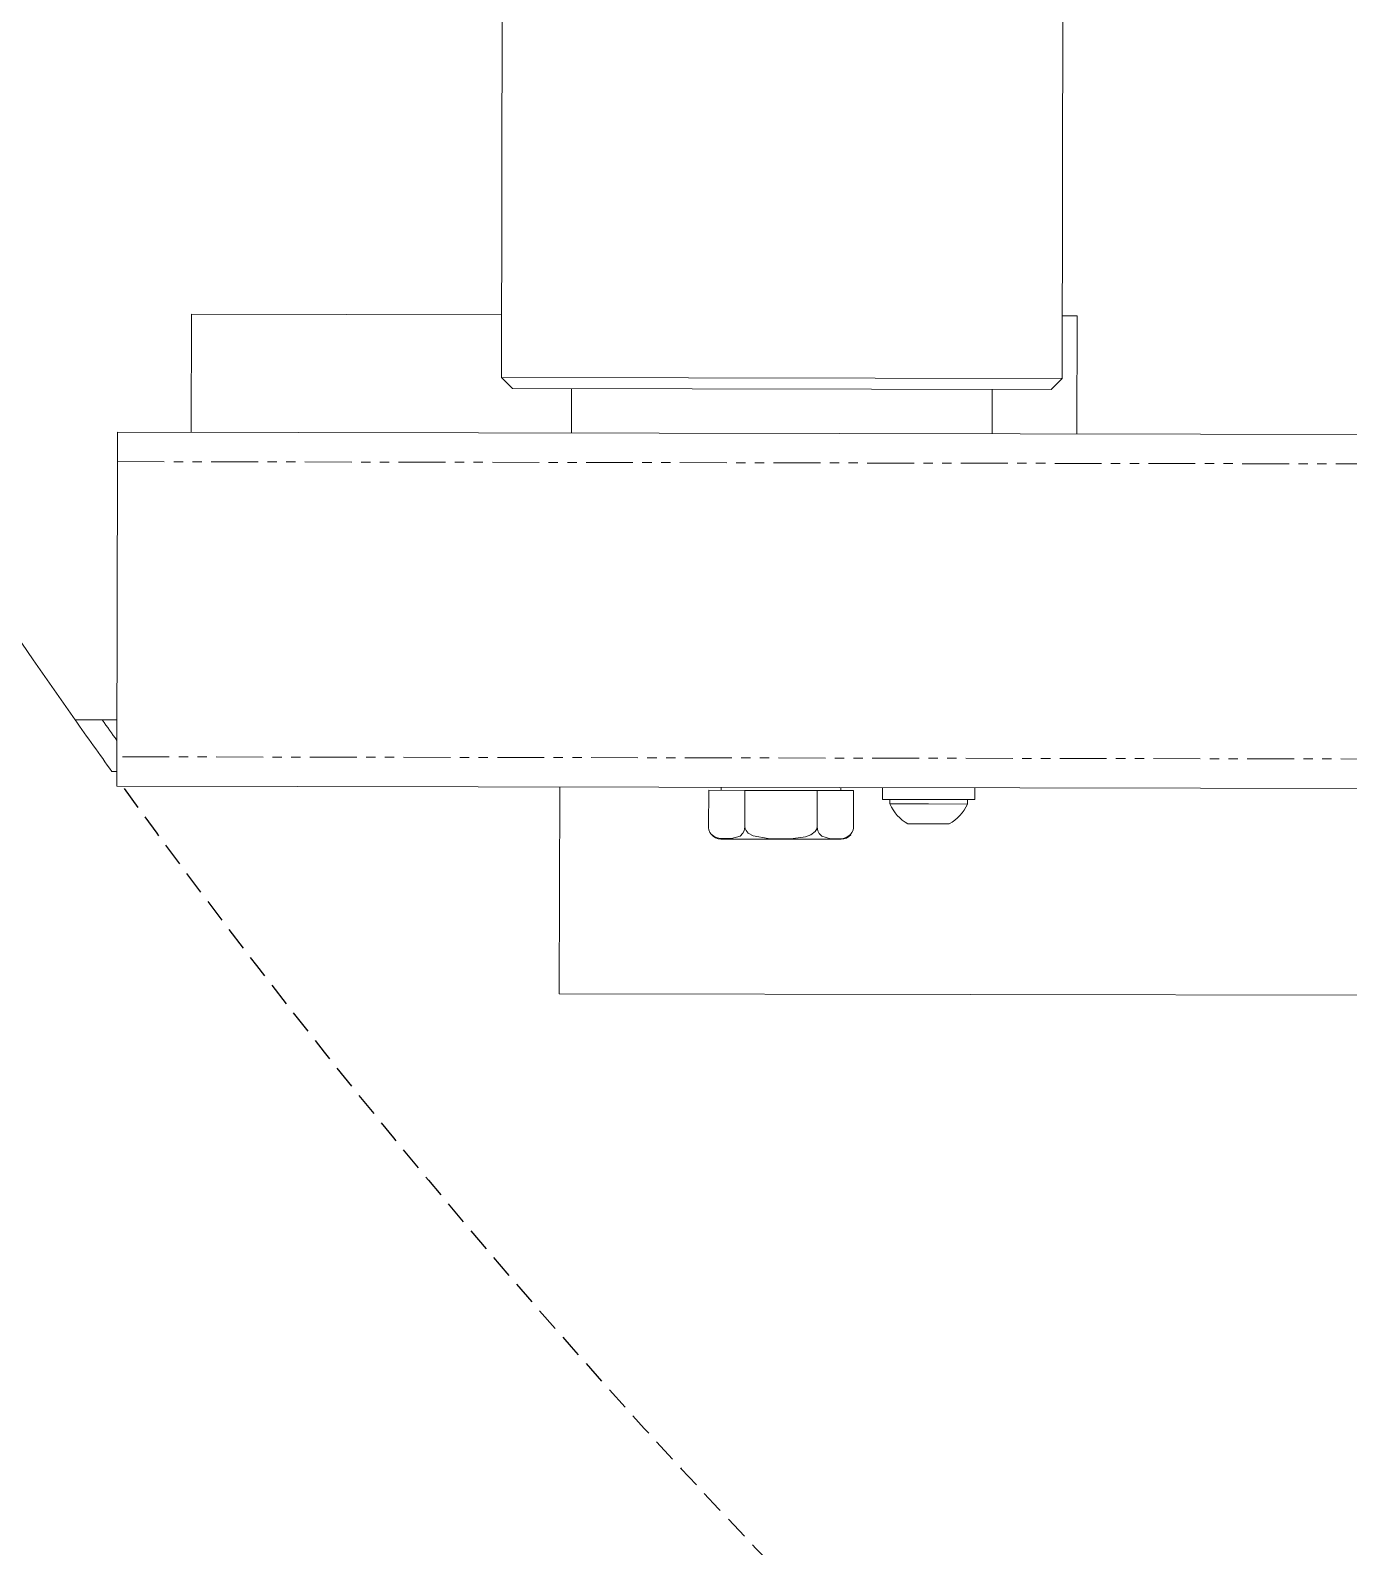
# Model space of a CAD drawing. Header units: millimetres. Extents: x -383313 to -161684, y -117025 to 99224.
# Drawn here: x -341657 to -341478.3, y -8661.2 to -8455.7 of the extents above; entities that cross this region are included whole.
import ezdxf

# ---------------------------------------------------------------- set-up
doc = ezdxf.new("R2010")
doc.units = ezdxf.units.MM
doc.header["$MEASUREMENT"] = 0
for name, pattern in [('AM_ISO08W050x2', [9, 6, -0.75, 1.5, -0.75]), ('NASCOSTA2', [4.7625, 3.175, -1.5875]), ('PHANTOM', [12.7, 6.35, -1.27, 1.27, -1.27, 1.27, -1.27])]:
    doc.linetypes.add(name, pattern=pattern)
for name, color, linetype in [('P-0000', 7, 'Continuous'), ('P-4ECA', 7, 'Continuous'), ('Робот', 30, 'Continuous')]:
    doc.layers.add(name, color=color, linetype=linetype)

# ---------------------------------------------------------------- blocks, each defined once
blk = doc.blocks.new('Робот ABB IRB660_3.15 (сверху)')
at = {"layer": 'Робот'}
blk.add_circle((0, 0), 3150, dxfattribs=at)
blk = doc.blocks.new('A$C16512043')
at = {"color": 7, "linetype": 'Continuous', "lineweight": 15}
for p, q in [((-758, 565), (-758, -532)), ((-682, -532), (-682, 565)), ((-800, -523.5), (-758, -523.5)), ((-800, -539.5), (-800, -523.5)), ((-682, -523.5), (-680, -523.5)), ((-680, -523.5), (-680, -539.5)), ((-758, -532), (-756.5, -533.5)), ((-682, -532), (-758, -532)), ((-683.5, -533.5), (-682, -532)), ((-683.5, -533.5), (-756.5, -533.5)), ((-748.5, -533.5), (-748.5, -539.5)), ((-691.5, -539.5), (-691.5, -533.5)), ((-810, -539.5), (810, -539.5)), ((-810, -543.5), (-810, -539.5)), ((-810, -583.5), (-810, -543.5)), ((-815.68, -578.5), (-810, -578.5)), ((-810, -587.5), (-810, -583.5)), ((-810.67, -585.5), (-810, -585.5)), ((810, -587.5), (-810, -587.5)), ((-750, -587.5), (-750, -615.5)), ((-728.1, -587.5), (-728.1, -587.9)), ((-711.9, -587.9), (-711.9, -587.5)), ((-706.25, -587.5), (-706.25, -589.1)), ((-693.75, -589.1), (-693.75, -587.5)), ((-729.81, -587.9), (-729.81, -592.83)), ((-729.81, -587.9), (-724.91, -587.9)), ((-724.91, -587.9), (-724.91, -592.83)), ((-715.09, -587.9), (-724.91, -587.9)), ((-715.09, -587.9), (-715.09, -592.83)), ((-710.19, -587.9), (-715.09, -587.9)), ((-710.19, -587.9), (-710.19, -592.83)), ((-706.25, -589.1), (-693.75, -589.1)), ((-705.25, -589.1), (-705.25, -589.7)), ((-700, -589.7), (-705.25, -589.7)), ((-694.75, -589.7), (-700, -589.7)), ((-694.75, -589.7), (-694.75, -589.1)), ((-697.2, -592.4), (-702.8, -592.4)), ((-728.15, -594.5), (-711.85, -594.5)), ((750, -615.5), (-750, -615.5))]:
    blk.add_line(p, q, dxfattribs=at)
at = {"color": 7, "linetype": 'PHANTOM', "lineweight": 0}
for p, q in [((-810, -543.5), (810, -543.5)), ((810, -583.5), (-810, -583.5))]:
    blk.add_line(p, q, dxfattribs=at)
at = {"color": 7, "linetype": 'Continuous', "lineweight": 15, "flags": 128}
for points in [[(-724.91, -592.83), (-724.93, -593.12), (-725, -593.38), (-725.17, -593.72), (-725.54, -594.09), (-726.72, -594.44), (-728.43, -594.38), (-728.91, -594.24), (-729.44, -593.86), (-729.62, -593.6), (-729.76, -593.26), (-729.81, -592.97), (-729.81, -592.83)], [(-724.91, -592.83), (-724.87, -593.09), (-724.74, -593.35), (-724.43, -593.68), (-723.75, -594.05), (-721.72, -594.42), (-720, -594.46), (-718.33, -594.42), (-716.67, -594.18), (-715.97, -593.93), (-715.36, -593.48), (-715.18, -593.2), (-715.09, -592.87), (-715.09, -592.83)], [(-715.09, -592.83), (-715.07, -593.12), (-715, -593.38), (-714.83, -593.72), (-714.46, -594.09), (-713.28, -594.44), (-711.57, -594.38), (-711.09, -594.24), (-710.56, -593.86), (-710.38, -593.6), (-710.24, -593.26), (-710.19, -592.97), (-710.19, -592.83)]]:
    blk.add_lwpolyline(points, dxfattribs=at)
at = {"color": 7, "linetype": 'Continuous', "lineweight": 15}
for centre, radius, start, end in [((0, 0), 1000, 144.86534, 215.34511), ((0, 0), 1000, 215.34511, 215.83832), ((0, 0), 997, 215.46748, 215.66525), ((-700, -587.4), 5.73, 203.6792, 240.7625), ((-700, -587.4), 5.73, 299.2375, 336.3208), ((-728.15, -592.83), 1.67, 219.9532, 270), ((-711.85, -592.83), 1.67, 270, 320.9756), ((-711.85, -592.83), 1.67, 341.0498, 4.6273)]:
    blk.add_arc(centre, radius, start, end, dxfattribs=at)
at = {"layer": 'P-4ECA', "color": 1, "linetype": 'NASCOSTA2'}
blk.add_arc((0, 0), 1000, 216.00003, 323.99997, dxfattribs=at)
blk = doc.blocks.new('A$C11CE3AA3')
at = {"layer": 'P-0000', "color": 7, "linetype": 'AM_ISO08W050x2'}
blk.add_blockref('A$C16512043', (0, 0), dxfattribs=at)
blk = doc.blocks.new('A$C48DD7FF4')
at = {"layer": 'P-0000', "color": 7, "linetype": 'AM_ISO08W050x2', "rotation": 90}
blk.add_blockref('A$C11CE3AA3', (0, 0), dxfattribs=at)
blk = doc.blocks.new('A$C85faf101')
at = {"layer": 'P-0000', "color": 7, "linetype": 'AM_ISO08W050x2', "rotation": 269.8977813728555}
blk.add_blockref('A$C48DD7FF4', (1020.31, 0, 5), dxfattribs=at)

msp = doc.modelspace()

# ---------------------------------------------------------------- block references
at = {"ltscale": 100}
msp.add_blockref('A$C85faf101', (-341854.51332, -7972.09281), dxfattribs=at)
at = {"layer": 'Робот', "rotation": 180}
msp.add_blockref('Робот ABB IRB660_3.15 (сверху)', (-344500.63713, -5731.42318), dxfattribs=at)

doc.saveas('drawing.dxf')
